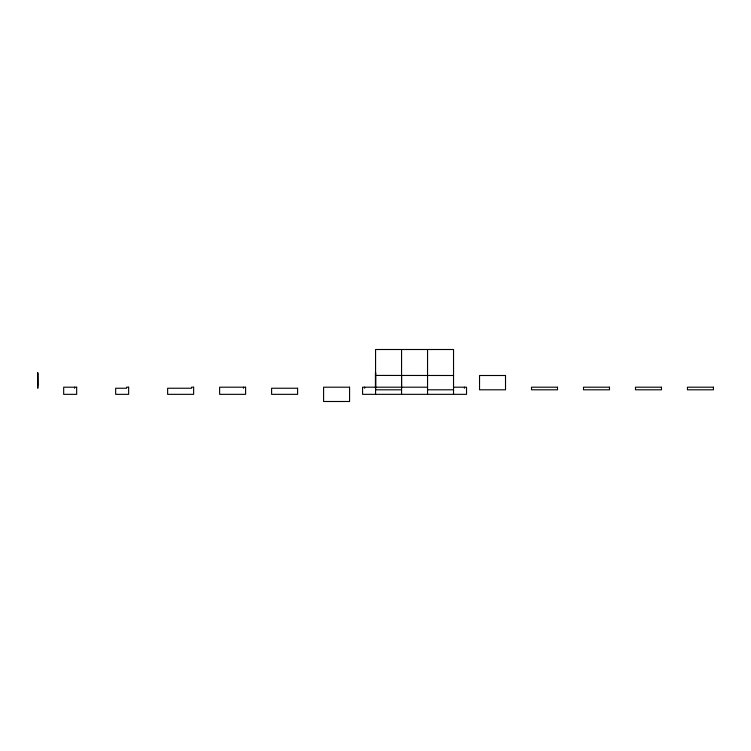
<?xml version="1.0" encoding="UTF-8"?>
<svg xmlns="http://www.w3.org/2000/svg" width="751" height="751" viewBox="0 0 751 751"><rect width="100%" height="100%" fill="white"/><g stroke="black" fill="none" stroke-linecap="round" stroke-linejoin="round"><path stroke-width="1.13" d="M401.56 387.6L401.56 375.5M375.434 375.434L453.538 375.5M427.544 387.197L362.573 387.197L362.573 394.341L466.531 394.341L466.531 387.197L453.538 387.197M375.566 389.797L401.56 389.797M427.544 389.797L453.538 389.797M464.456 387.197L464.456 388.239M453.538 394.341L453.538 349.506L375.566 349.506L375.566 394.341M427.544 349.506L427.544 394.341M401.56 349.506L401.56 394.341M375.697 372.637L375.697 388.239M375.434 372.637L375.434 388.239M364.648 387.197L364.648 388.239M243.531 387.197L243.531 388.239M74.584 387.197L74.584 388.239M37.813 372.637L37.813 388.239L37.55 372.637M37.747 373.228L37.681 385.376M505.517 375.5L479.532 375.5L479.532 389.797L505.517 389.797L505.517 375.5M76.668 387.197L63.675 387.197L63.675 394.341L76.668 394.341L76.668 387.197M128.646 387.197L126.572 387.197L126.572 388.239L115.654 388.239L115.654 394.341L128.646 394.341L128.646 387.197M193.627 387.197L191.552 387.197L191.552 388.239L167.633 388.239L167.633 394.341L193.627 394.341L193.627 387.197M245.605 387.197L219.621 387.197L219.621 394.341L245.605 394.341L245.605 387.197M349.572 387.197L323.587 387.197L323.587 401.494L349.572 401.494L349.572 387.197M557.505 387.197L531.511 387.197L531.511 389.797L557.505 389.797L557.505 387.197M609.483 387.197L583.499 387.197L583.499 389.797L609.483 389.797L609.483 387.197M661.471 387.197L635.477 387.197L635.477 389.797L661.471 389.797L661.471 387.197M713.45 387.197L687.456 387.197L687.456 389.797L713.45 389.797L713.45 387.197M297.593 388.239L271.599 388.239L271.599 394.341L297.593 394.341L297.593 388.239"/></g></svg>
